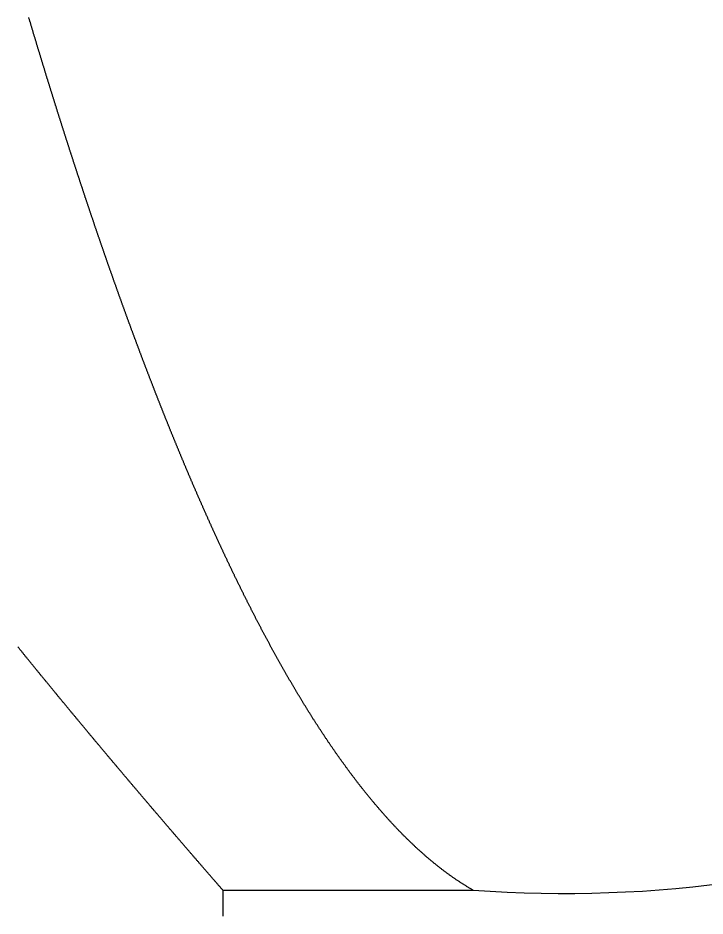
# Model space of a CAD drawing. Extents: x -12 to 116, y -14 to 98.
# Drawn here: x 54.35 to 58.66, y 32.38 to 38.03 of the extents above; entities that cross this region are included whole.
import ezdxf

# ---------------------------------------------------------------- set-up
doc = ezdxf.new("R2010")
doc.units = 0
doc.layers.get('0').update_dxf_attribs({"linetype": 'CONTINUOUS'})

msp = doc.modelspace()

# ---------------------------------------------------------------- linework, layer by layer
at = {"color": 7, "linetype": 'CONTINUOUS'}
for q in [(57.2049, 32.5465), (55.6333, 32.3839)]:
    msp.add_line((55.6333, 32.5465), q, dxfattribs=at)
at = {"color": 7}
for points in [[(57.2049, 32.5465, 0), (57.2012, 32.5487, 0), (57.1975, 32.5508, 0), (57.1938, 32.5529, 0), (57.1901, 32.5551, 0), (57.1864, 32.5573, 0), (57.1827, 32.5594, 0), (57.179, 32.5616, 0), (57.1754, 32.5638, 0), (57.1717, 32.566, 0), (57.168, 32.5682, 0), (57.1644, 32.5705, 0), (57.1607, 32.5727, 0), (57.1571, 32.5749, 0), (57.1535, 32.5772, 0), (57.1498, 32.5795, 0), (57.1462, 32.5817, 0), (57.1426, 32.584, 0), (57.139, 32.5863, 0), (57.1354, 32.5886, 0), (57.1318, 32.5909, 0), (57.1282, 32.5932, 0), (57.1246, 32.5956, 0), (57.121, 32.5979, 0), (57.1174, 32.6002, 0), (57.1139, 32.6026, 0), (57.1103, 32.605, 0), (57.1067, 32.6073, 0), (57.1032, 32.6097, 0), (57.0996, 32.6121, 0), (57.0961, 32.6145, 0), (57.0926, 32.6169, 0), (57.089, 32.6193, 0), (57.0855, 32.6218, 0), (57.082, 32.6242, 0), (57.0785, 32.6266, 0), (57.075, 32.6291, 0), (57.0715, 32.6315, 0), (57.068, 32.634, 0), (57.0645, 32.6365, 0), (57.061, 32.639, 0), (57.0575, 32.6414, 0), (57.054, 32.6439, 0), (57.0506, 32.6464, 0), (57.0471, 32.649, 0), (57.0437, 32.6515, 0), (57.0402, 32.654, 0), (57.0368, 32.6566, 0), (57.0333, 32.6591, 0), (57.0299, 32.6616, 0), (57.0265, 32.6642, 0), (57.023, 32.6668, 0), (57.0196, 32.6694, 0), (57.0162, 32.6719, 0), (57.0128, 32.6745, 0), (57.0094, 32.6771, 0), (57.006, 32.6797, 0), (57.0026, 32.6823, 0), (56.9993, 32.685, 0), (56.9959, 32.6876, 0), (56.9925, 32.6902, 0), (56.9891, 32.6929, 0), (56.9858, 32.6955, 0), (56.9824, 32.6982, 0), (56.9791, 32.7008, 0), (56.9757, 32.7035, 0), (56.9724, 32.7062, 0), (56.9691, 32.7088, 0), (56.9657, 32.7115, 0), (56.9624, 32.7142, 0), (56.9591, 32.7169, 0), (56.9558, 32.7196, 0), (56.9525, 32.7223, 0), (56.9492, 32.7251, 0), (56.9459, 32.7278, 0), (56.9426, 32.7305, 0), (56.9393, 32.7333, 0), (56.936, 32.736, 0), (56.9328, 32.7388, 0), (56.9295, 32.7415, 0), (56.9262, 32.7443, 0), (56.923, 32.7471, 0), (56.9197, 32.7498, 0), (56.9165, 32.7526, 0), (56.9132, 32.7554, 0), (56.91, 32.7582, 0), (56.9067, 32.761, 0), (56.9035, 32.7638, 0), (56.9003, 32.7666, 0), (56.8971, 32.7695, 0), (56.8939, 32.7723, 0), (56.8907, 32.7751, 0), (56.8875, 32.7779, 0), (56.8843, 32.7808, 0), (56.8811, 32.7836, 0), (56.8779, 32.7865, 0), (56.8747, 32.7894, 0), (56.8715, 32.7922, 0), (56.8684, 32.7951, 0), (56.8652, 32.798, 0), (56.862, 32.8008, 0), (56.8589, 32.8037, 0), (56.8557, 32.8066, 0), (56.8526, 32.8095, 0), (56.8494, 32.8124, 0), (56.8463, 32.8153, 0), (56.8432, 32.8182, 0), (56.84, 32.8212, 0), (56.8369, 32.8241, 0), (56.8338, 32.827, 0), (56.8307, 32.83, 0), (56.8276, 32.8329, 0), (56.8245, 32.8358, 0), (56.8214, 32.8388, 0), (56.8183, 32.8417, 0), (56.8152, 32.8447, 0), (56.8121, 32.8477, 0), (56.809, 32.8506, 0), (56.806, 32.8536, 0), (56.8029, 32.8566, 0), (56.7998, 32.8596, 0), (56.7968, 32.8626, 0), (56.7937, 32.8656, 0), (56.7907, 32.8686, 0), (56.7876, 32.8716, 0), (56.7846, 32.8746, 0), (56.7815, 32.8776, 0), (56.7785, 32.8806, 0), (56.7755, 32.8836, 0), (56.7725, 32.8866, 0), (56.7694, 32.8897, 0), (56.7664, 32.8927, 0), (56.7634, 32.8958, 0), (56.7604, 32.8988, 0), (56.7574, 32.9018, 0), (56.7544, 32.9049, 0), (56.7514, 32.908, 0), (56.7484, 32.911, 0), (56.7455, 32.9141, 0), (56.7425, 32.9172, 0), (56.7395, 32.9202, 0), (56.7365, 32.9233, 0), (56.7336, 32.9264, 0), (56.7306, 32.9295, 0), (56.7277, 32.9326, 0), (56.7247, 32.9357, 0), (56.7218, 32.9388, 0), (56.7188, 32.9419, 0), (56.7159, 32.945, 0), (56.7129, 32.9481, 0), (56.71, 32.9512, 0), (56.7071, 32.9543, 0), (56.7042, 32.9575, 0), (56.7012, 32.9606, 0), (56.6983, 32.9637, 0), (56.6954, 32.9669, 0), (56.6925, 32.97, 0), (56.6896, 32.9731, 0), (56.6867, 32.9763, 0), (56.6838, 32.9794, 0), (56.6809, 32.9826, 0), (56.6781, 32.9858, 0), (56.6752, 32.9889, 0), (56.6723, 32.9921, 0), (56.6694, 32.9953, 0), (56.6666, 32.9984, 0), (56.6637, 33.0016, 0), (56.6608, 33.0048, 0), (56.658, 33.008, 0), (56.6551, 33.0112, 0), (56.6523, 33.0144, 0), (56.6495, 33.0176, 0), (56.6466, 33.0208, 0), (56.6438, 33.024, 0), (56.6409, 33.0272, 0), (56.6381, 33.0304, 0), (56.6353, 33.0336, 0), (56.6325, 33.0368, 0), (56.6297, 33.04, 0), (56.6269, 33.0433, 0), (56.624, 33.0465, 0), (56.6212, 33.0497, 0), (56.6184, 33.0529, 0), (56.6156, 33.0562, 0), (56.6129, 33.0594, 0), (56.6101, 33.0627, 0), (56.6073, 33.0659, 0), (56.6045, 33.0692, 0), (56.6017, 33.0724, 0), (56.599, 33.0757, 0), (56.5962, 33.0789, 0), (56.5934, 33.0822, 0), (56.5907, 33.0855, 0), (56.5879, 33.0887, 0), (56.5851, 33.092, 0), (56.5824, 33.0953, 0), (56.5797, 33.0986, 0), (56.5769, 33.1019, 0), (56.5742, 33.1051, 0), (56.5714, 33.1084, 0), (56.5687, 33.1117, 0), (56.566, 33.115, 0), (56.5632, 33.1183, 0), (56.5605, 33.1216, 0), (56.5578, 33.1249, 0), (56.5551, 33.1282, 0), (56.5524, 33.1315, 0), (56.5497, 33.1348, 0), (56.547, 33.1382, 0), (56.5443, 33.1415, 0), (56.5416, 33.1448, 0), (56.5389, 33.1481, 0), (56.5362, 33.1515, 0), (56.5335, 33.1548, 0), (56.5308, 33.1581, 0), (56.5282, 33.1614, 0), (56.5255, 33.1648, 0), (56.5228, 33.1681, 0), (56.5201, 33.1715, 0), (56.5175, 33.1748, 0), (56.5148, 33.1782, 0), (56.5122, 33.1815, 0), (56.5095, 33.1849, 0), (56.5069, 33.1882, 0), (56.5042, 33.1916, 0), (56.5016, 33.195, 0), (56.4989, 33.1983, 0), (56.4963, 33.2017, 0), (56.4937, 33.2051, 0), (56.491, 33.2084, 0), (56.4884, 33.2118, 0), (56.4858, 33.2152, 0), (56.4832, 33.2186, 0), (56.4805, 33.222, 0), (56.4779, 33.2253, 0), (56.4753, 33.2287, 0), (56.4727, 33.2321, 0), (56.4701, 33.2355, 0), (56.4675, 33.2389, 0), (56.4649, 33.2423, 0), (56.4623, 33.2457, 0), (56.4597, 33.2491, 0), (56.4571, 33.2525, 0), (56.4546, 33.2559, 0), (56.452, 33.2593, 0), (56.4494, 33.2628, 0), (56.4468, 33.2662, 0), (56.4443, 33.2696, 0), (56.4417, 33.273, 0), (56.4391, 33.2764, 0), (56.4366, 33.2799, 0), (56.434, 33.2833, 0), (56.4315, 33.2867, 0), (56.4289, 33.2902, 0), (56.4264, 33.2936, 0), (56.4238, 33.297, 0), (56.4213, 33.3005, 0), (56.4187, 33.3039, 0), (56.4162, 33.3074, 0), (56.4137, 33.3108, 0), (56.4111, 33.3142, 0), (56.4086, 33.3177, 0), (56.4061, 33.3212, 0), (56.4035, 33.3246, 0), (56.401, 33.3281, 0), (56.3985, 33.3315, 0), (56.396, 33.335, 0), (56.3935, 33.3385, 0), (56.391, 33.3419, 0), (56.3885, 33.3454, 0), (56.386, 33.3489, 0), (56.3835, 33.3523, 0), (56.381, 33.3558, 0), (56.3785, 33.3593, 0), (56.376, 33.3628, 0), (56.3735, 33.3662, 0), (56.371, 33.3697, 0), (56.3686, 33.3732, 0), (56.3661, 33.3767, 0), (56.3636, 33.3802, 0), (56.3611, 33.3837, 0), (56.3587, 33.3872, 0), (56.3562, 33.3907, 0), (56.3537, 33.3942, 0), (56.3513, 33.3977, 0), (56.3488, 33.4012, 0), (56.3464, 33.4047, 0), (56.3439, 33.4082, 0), (56.3415, 33.4117, 0), (56.339, 33.4152, 0), (56.3366, 33.4187, 0), (56.3341, 33.4222, 0), (56.3317, 33.4257, 0), (56.3293, 33.4292, 0), (56.3268, 33.4328, 0), (56.3244, 33.4363, 0), (56.322, 33.4398, 0), (56.3196, 33.4433, 0), (56.3171, 33.4469, 0), (56.3147, 33.4504, 0), (56.3123, 33.4539, 0), (56.3099, 33.4575, 0), (56.3075, 33.461, 0), (56.3051, 33.4645, 0), (56.3027, 33.4681, 0), (56.3003, 33.4716, 0), (56.2979, 33.4751, 0), (56.2955, 33.4787, 0), (56.2931, 33.4822, 0), (56.2907, 33.4858, 0), (56.2883, 33.4893, 0), (56.2859, 33.4929, 0), (56.2835, 33.4964, 0), (56.2812, 33.5, 0), (56.2788, 33.5035, 0), (56.2764, 33.5071, 0), (56.274, 33.5107, 0), (56.2717, 33.5142, 0), (56.2693, 33.5178, 0), (56.2669, 33.5213, 0), (56.2646, 33.5249, 0), (56.2622, 33.5285, 0), (56.2598, 33.532, 0), (56.2575, 33.5356, 0), (56.2551, 33.5392, 0), (56.2528, 33.5428, 0), (56.2504, 33.5463, 0), (56.2481, 33.5499, 0), (56.2458, 33.5535, 0), (56.2434, 33.5571, 0), (56.2411, 33.5607, 0), (56.2387, 33.5642, 0), (56.2364, 33.5678, 0), (56.2341, 33.5714, 0), (56.2318, 33.575, 0), (56.2294, 33.5786, 0), (56.2271, 33.5822, 0), (56.2248, 33.5858, 0), (56.2225, 33.5894, 0), (56.2202, 33.593, 0), (56.2178, 33.5966, 0), (56.2155, 33.6002, 0), (56.2132, 33.6038, 0), (56.2109, 33.6074, 0), (56.2086, 33.611, 0), (56.2063, 33.6146, 0), (56.204, 33.6182, 0), (56.2017, 33.6218, 0), (56.1994, 33.6254, 0), (56.1971, 33.629, 0), (56.1949, 33.6326, 0), (56.1926, 33.6363, 0), (56.1903, 33.6399, 0), (56.188, 33.6435, 0), (56.1857, 33.6471, 0), (56.1834, 33.6507, 0), (56.1812, 33.6544, 0), (56.1789, 33.658, 0), (56.1766, 33.6616, 0), (56.1744, 33.6652, 0), (56.1721, 33.6689, 0), (56.1698, 33.6725, 0), (56.1676, 33.6761, 0), (56.1653, 33.6798, 0), (56.1631, 33.6834, 0), (56.1608, 33.687, 0), (56.1586, 33.6907, 0), (56.1563, 33.6943, 0), (56.1541, 33.6979, 0), (56.1518, 33.7016, 0), (56.1496, 33.7052, 0), (56.1473, 33.7089, 0), (56.1451, 33.7125, 0), (56.1429, 33.7162, 0), (56.1406, 33.7198, 0), (56.1384, 33.7235, 0), (56.1362, 33.7271, 0), (56.1339, 33.7308, 0), (56.1317, 33.7344, 0), (56.1295, 33.7381, 0), (56.1273, 33.7417, 0), (56.1251, 33.7454, 0), (56.1228, 33.749, 0), (56.1206, 33.7527, 0), (56.1184, 33.7564, 0), (56.1162, 33.76, 0), (56.114, 33.7637, 0), (56.1118, 33.7674, 0), (56.1096, 33.771, 0), (56.1074, 33.7747, 0), (56.1052, 33.7784, 0), (56.103, 33.782, 0), (56.1008, 33.7857, 0), (56.0986, 33.7894, 0), (56.0964, 33.793, 0), (56.0942, 33.7967, 0), (56.092, 33.8004, 0), (56.0899, 33.8041, 0), (56.0877, 33.8078, 0), (56.0855, 33.8114, 0), (56.0833, 33.8151, 0), (56.0811, 33.8188, 0), (56.079, 33.8225, 0), (56.0768, 33.8262, 0), (56.0746, 33.8299, 0), (56.0725, 33.8335, 0), (56.0703, 33.8372, 0), (56.0681, 33.8409, 0), (56.066, 33.8446, 0), (56.0638, 33.8483, 0), (56.0617, 33.852, 0), (56.0595, 33.8557, 0), (56.0574, 33.8594, 0), (56.0552, 33.8631, 0), (56.0531, 33.8668, 0), (56.0509, 33.8705, 0), (56.0488, 33.8742, 0), (56.0466, 33.8779, 0), (56.0445, 33.8816, 0), (56.0423, 33.8853, 0), (56.0402, 33.889, 0), (56.0381, 33.8927, 0), (56.0359, 33.8964, 0), (56.0338, 33.9001, 0), (56.0317, 33.9038, 0), (56.0295, 33.9075, 0), (56.0274, 33.9113, 0), (56.0253, 33.915, 0), (56.0232, 33.9187, 0), (56.0211, 33.9224, 0), (56.0189, 33.9261, 0), (56.0168, 33.9298, 0), (56.0147, 33.9336, 0), (56.0126, 33.9373, 0), (56.0105, 33.941, 0), (56.0084, 33.9447, 0), (56.0063, 33.9484, 0), (56.0042, 33.9522, 0), (56.0021, 33.9559, 0), (56, 33.9596, 0), (55.9979, 33.9633, 0), (55.9958, 33.9671, 0), (55.9937, 33.9708, 0), (55.9916, 33.9745, 0), (55.9895, 33.9783, 0), (55.9874, 33.982, 0), (55.9853, 33.9857, 0), (55.9832, 33.9895, 0), (55.9811, 33.9932, 0), (55.9791, 33.9969, 0), (55.977, 34.0007, 0), (55.9749, 34.0044, 0), (55.9728, 34.0082, 0), (55.9708, 34.0119, 0), (55.9687, 34.0156, 0), (55.9666, 34.0194, 0), (55.9645, 34.0231, 0), (55.9625, 34.0269, 0), (55.9604, 34.0306, 0), (55.9583, 34.0344, 0), (55.9563, 34.0381, 0), (55.9542, 34.0419, 0), (55.9522, 34.0456, 0), (55.9501, 34.0494, 0), (55.9481, 34.0531, 0), (55.946, 34.0569, 0), (55.944, 34.0606, 0), (55.9419, 34.0644, 0), (55.9399, 34.0681, 0), (55.9378, 34.0719, 0), (55.9358, 34.0756, 0), (55.9337, 34.0794, 0), (55.9317, 34.0832, 0), (55.9296, 34.0869, 0), (55.9276, 34.0907, 0), (55.9256, 34.0944, 0), (55.9235, 34.0982, 0), (55.9215, 34.102, 0), (55.9195, 34.1057, 0), (55.9174, 34.1095, 0), (55.9154, 34.1133, 0), (55.9134, 34.117, 0), (55.9114, 34.1208, 0), (55.9094, 34.1246, 0), (55.9073, 34.1283, 0), (55.9053, 34.1321, 0), (55.9033, 34.1359, 0), (55.9013, 34.1397, 0), (55.8993, 34.1434, 0), (55.8973, 34.1472, 0), (55.8953, 34.151, 0), (55.8932, 34.1548, 0), (55.8912, 34.1585, 0), (55.8892, 34.1623, 0), (55.8872, 34.1661, 0), (55.8852, 34.1699, 0), (55.8832, 34.1737, 0), (55.8812, 34.1774, 0), (55.8792, 34.1812, 0), (55.8772, 34.185, 0), (55.8752, 34.1888, 0), (55.8733, 34.1926, 0), (55.8713, 34.1964, 0), (55.8693, 34.2002, 0), (55.8673, 34.2039, 0), (55.8653, 34.2077, 0), (55.8633, 34.2115, 0), (55.8613, 34.2153, 0), (55.8594, 34.2191, 0), (55.8574, 34.2229, 0), (55.8554, 34.2267, 0), (55.8534, 34.2305, 0), (55.8515, 34.2343, 0), (55.8495, 34.2381, 0), (55.8475, 34.2419, 0), (55.8455, 34.2457, 0), (55.8436, 34.2495, 0), (55.8416, 34.2533, 0), (55.8396, 34.2571, 0), (55.8377, 34.2609, 0), (55.8357, 34.2647, 0), (55.8338, 34.2685, 0), (55.8318, 34.2723, 0), (55.8298, 34.2761, 0), (55.8279, 34.2799, 0), (55.8259, 34.2837, 0), (55.824, 34.2875, 0), (55.822, 34.2913, 0), (55.8201, 34.2951, 0), (55.8181, 34.2989, 0), (55.8162, 34.3027, 0), (55.8143, 34.3065, 0), (55.8123, 34.3103, 0), (55.8104, 34.3142, 0), (55.8084, 34.318, 0), (55.8065, 34.3218, 0), (55.8046, 34.3256, 0), (55.8026, 34.3294, 0), (55.8007, 34.3332, 0), (55.7988, 34.337, 0), (55.7968, 34.3409, 0), (55.7949, 34.3447, 0), (55.793, 34.3485, 0), (55.791, 34.3523, 0), (55.7891, 34.3561, 0), (55.7872, 34.36, 0), (55.7853, 34.3638, 0), (55.7834, 34.3676, 0), (55.7814, 34.3714, 0), (55.7795, 34.3752, 0), (55.7776, 34.3791, 0), (55.7757, 34.3829, 0), (55.7738, 34.3867, 0), (55.7719, 34.3906, 0), (55.77, 34.3944, 0), (55.768, 34.3982, 0), (55.7661, 34.402, 0), (55.7642, 34.4059, 0), (55.7623, 34.4097, 0), (55.7604, 34.4135, 0), (55.7585, 34.4174, 0), (55.7566, 34.4212, 0), (55.7547, 34.425, 0), (55.7528, 34.4289, 0), (55.7509, 34.4327, 0), (55.749, 34.4365, 0), (55.7472, 34.4404, 0), (55.7453, 34.4442, 0), (55.7434, 34.448, 0), (55.7415, 34.4519, 0), (55.7396, 34.4557, 0), (55.7377, 34.4596, 0), (55.7358, 34.4634, 0), (55.7339, 34.4672, 0), (55.7321, 34.4711, 0), (55.7302, 34.4749, 0), (55.7283, 34.4788, 0), (55.7264, 34.4826, 0), (55.7246, 34.4865, 0), (55.7227, 34.4903, 0), (55.7208, 34.4941, 0), (55.7189, 34.498, 0), (55.7171, 34.5018, 0), (55.7152, 34.5057, 0), (55.7133, 34.5095, 0), (55.7115, 34.5134, 0), (55.7096, 34.5172, 0), (55.7077, 34.5211, 0), (55.7059, 34.5249, 0), (55.704, 34.5288, 0), (55.7022, 34.5326, 0), (55.7003, 34.5365, 0), (55.6984, 34.5403, 0), (55.6966, 34.5442, 0), (55.6947, 34.5481, 0), (55.6929, 34.5519, 0), (55.691, 34.5558, 0), (55.6892, 34.5596, 0), (55.6873, 34.5635, 0), (55.6855, 34.5673, 0), (55.6836, 34.5712, 0), (55.6818, 34.5751, 0), (55.68, 34.5789, 0), (55.6781, 34.5828, 0), (55.6763, 34.5866, 0), (55.6744, 34.5905, 0), (55.6726, 34.5944, 0), (55.6708, 34.5982, 0), (55.6689, 34.6021, 0), (55.6671, 34.6059, 0), (55.6653, 34.6098, 0), (55.6634, 34.6137, 0), (55.6616, 34.6175, 0), (55.6598, 34.6214, 0), (55.6579, 34.6253, 0), (55.6561, 34.6291, 0), (55.6543, 34.633, 0), (55.6525, 34.6369, 0), (55.6506, 34.6408, 0), (55.6488, 34.6446, 0), (55.647, 34.6485, 0), (55.6452, 34.6524, 0), (55.6434, 34.6562, 0), (55.6415, 34.6601, 0), (55.6397, 34.664, 0), (55.6379, 34.6679, 0), (55.6361, 34.6717, 0), (55.6343, 34.6756, 0), (55.6325, 34.6795, 0), (55.6307, 34.6834, 0), (55.6289, 34.6872, 0), (55.6271, 34.6911, 0), (55.6253, 34.695, 0), (55.6235, 34.6989, 0), (55.6217, 34.7028, 0), (55.6199, 34.7066, 0), (55.6181, 34.7105, 0), (55.6163, 34.7144, 0), (55.6145, 34.7183, 0), (55.6127, 34.7222, 0), (55.6109, 34.726, 0), (55.6091, 34.7299, 0), (55.6073, 34.7338, 0), (55.6055, 34.7377, 0), (55.6037, 34.7416, 0), (55.6019, 34.7455, 0), (55.6001, 34.7494, 0), (55.5983, 34.7532, 0), (55.5966, 34.7571, 0), (55.5948, 34.761, 0), (55.593, 34.7649, 0), (55.5912, 34.7688, 0), (55.5894, 34.7727, 0), (55.5876, 34.7766, 0), (55.5859, 34.7805, 0), (55.5841, 34.7844, 0), (55.5823, 34.7882, 0), (55.5805, 34.7921, 0), (55.5788, 34.796, 0), (55.577, 34.7999, 0), (55.5752, 34.8038, 0), (55.5735, 34.8077, 0), (55.5717, 34.8116, 0), (55.5699, 34.8155, 0), (55.5682, 34.8194, 0), (55.5664, 34.8233, 0), (55.5646, 34.8272, 0), (55.5629, 34.8311, 0), (55.5611, 34.835, 0), (55.5593, 34.8389, 0), (55.5576, 34.8428, 0), (55.5558, 34.8467, 0), (55.5541, 34.8506, 0), (55.5523, 34.8545, 0), (55.5506, 34.8584, 0), (55.5488, 34.8623, 0), (55.5471, 34.8662, 0), (55.5453, 34.8701, 0), (55.5436, 34.874, 0), (55.5418, 34.8779, 0), (55.5401, 34.8818, 0), (55.5383, 34.8857, 0), (55.5366, 34.8896, 0), (55.5348, 34.8935, 0), (55.5331, 34.8974, 0), (55.5313, 34.9013, 0), (55.5296, 34.9052, 0), (55.5279, 34.9091, 0), (55.5261, 34.9131, 0), (55.5244, 34.917, 0), (55.5226, 34.9209, 0), (55.5209, 34.9248, 0), (55.5192, 34.9287, 0), (55.5174, 34.9326, 0), (55.5157, 34.9365, 0), (55.514, 34.9404, 0), (55.5123, 34.9443, 0), (55.5105, 34.9482, 0), (55.5088, 34.9522, 0), (55.5071, 34.9561, 0), (55.5053, 34.96, 0), (55.5036, 34.9639, 0), (55.5019, 34.9678, 0), (55.5002, 34.9717, 0), (55.4985, 34.9756, 0), (55.4967, 34.9796, 0), (55.495, 34.9835, 0), (55.4933, 34.9874, 0), (55.4916, 34.9913, 0), (55.4899, 34.9952, 0), (55.4882, 34.9992, 0), (55.4864, 35.0031, 0), (55.4847, 35.007, 0), (55.483, 35.0109, 0), (55.4813, 35.0148, 0), (55.4796, 35.0188, 0), (55.4779, 35.0227, 0), (55.4762, 35.0266, 0), (55.4745, 35.0305, 0), (55.4728, 35.0344, 0), (55.4711, 35.0384, 0), (55.4694, 35.0423, 0), (55.4677, 35.0462, 0), (55.466, 35.0501, 0), (55.4643, 35.0541, 0), (55.4626, 35.058, 0), (55.4609, 35.0619, 0), (55.4592, 35.0658, 0), (55.4575, 35.0698, 0), (55.4558, 35.0737, 0), (55.4541, 35.0776, 0), (55.4524, 35.0816, 0), (55.4507, 35.0855, 0), (55.449, 35.0894, 0), (55.4473, 35.0933, 0), (55.4456, 35.0973, 0), (55.444, 35.1012, 0), (55.4423, 35.1051, 0), (55.4406, 35.1091, 0), (55.4389, 35.113, 0), (55.4372, 35.1169, 0), (55.4355, 35.1209, 0), (55.4339, 35.1248, 0), (55.4322, 35.1287, 0), (55.4305, 35.1327, 0), (55.4288, 35.1366, 0), (55.4271, 35.1405, 0), (55.4255, 35.1445, 0), (55.4238, 35.1484, 0), (55.4221, 35.1523, 0), (55.4205, 35.1563, 0), (55.4188, 35.1602, 0), (55.4171, 35.1642, 0), (55.4154, 35.1681, 0), (55.4138, 35.172, 0), (55.4121, 35.176, 0), (55.4104, 35.1799, 0), (55.4088, 35.1839, 0), (55.4071, 35.1878, 0), (55.4054, 35.1917, 0), (55.4038, 35.1957, 0), (55.4021, 35.1996, 0), (55.4005, 35.2036, 0), (55.3988, 35.2075, 0), (55.3971, 35.2114, 0), (55.3955, 35.2154, 0), (55.3938, 35.2193, 0), (55.3922, 35.2233, 0), (55.3905, 35.2272, 0), (55.3889, 35.2312, 0), (55.3872, 35.2351, 0), (55.3856, 35.2391, 0), (55.3839, 35.243, 0), (55.3823, 35.247, 0), (55.3806, 35.2509, 0), (55.379, 35.2548, 0), (55.3773, 35.2588, 0), (55.3757, 35.2627, 0), (55.374, 35.2667, 0), (55.3724, 35.2706, 0), (55.3707, 35.2746, 0), (55.3691, 35.2785, 0), (55.3675, 35.2825, 0), (55.3658, 35.2864, 0), (55.3642, 35.2904, 0), (55.3625, 35.2943, 0), (55.3609, 35.2983, 0), (55.3593, 35.3022, 0), (55.3576, 35.3062, 0), (55.356, 35.3101, 0), (55.3544, 35.3141, 0), (55.3527, 35.3181, 0), (55.3511, 35.322, 0), (55.3495, 35.326, 0), (55.3478, 35.3299, 0), (55.3462, 35.3339, 0), (55.3446, 35.3378, 0), (55.343, 35.3418, 0), (55.3413, 35.3457, 0), (55.3397, 35.3497, 0), (55.3381, 35.3537, 0), (55.3365, 35.3576, 0), (55.3348, 35.3616, 0), (55.3332, 35.3655, 0), (55.3316, 35.3695, 0), (55.33, 35.3734, 0), (55.3284, 35.3774, 0), (55.3267, 35.3814, 0), (55.3251, 35.3853, 0), (55.3235, 35.3893, 0), (55.3219, 35.3932, 0), (55.3203, 35.3972, 0), (55.3187, 35.4012, 0), (55.317, 35.4051, 0), (55.3154, 35.4091, 0), (55.3138, 35.4131, 0), (55.3122, 35.417, 0), (55.3106, 35.421, 0), (55.309, 35.4249, 0), (55.3074, 35.4289, 0), (55.3058, 35.4329, 0), (55.3042, 35.4368, 0), (55.3026, 35.4408, 0), (55.301, 35.4448, 0), (55.2994, 35.4487, 0), (55.2978, 35.4527, 0), (55.2962, 35.4567, 0), (55.2946, 35.4606, 0), (55.293, 35.4646, 0), (55.2914, 35.4686, 0), (55.2898, 35.4725, 0), (55.2882, 35.4765, 0), (55.2866, 35.4805, 0), (55.285, 35.4844, 0), (55.2834, 35.4884, 0), (55.2818, 35.4924, 0), (55.2802, 35.4964, 0), (55.2786, 35.5003, 0), (55.277, 35.5043, 0), (55.2754, 35.5083, 0), (55.2739, 35.5122, 0), (55.2723, 35.5162, 0), (55.2707, 35.5202, 0), (55.2691, 35.5242, 0), (55.2675, 35.5281, 0), (55.2659, 35.5321, 0), (55.2643, 35.5361, 0), (55.2628, 35.54, 0), (55.2612, 35.544, 0), (55.2596, 35.548, 0), (55.258, 35.552, 0), (55.2564, 35.5559, 0), (55.2549, 35.5599, 0), (55.2533, 35.5639, 0), (55.2517, 35.5679, 0), (55.2501, 35.5719, 0), (55.2486, 35.5758, 0), (55.247, 35.5798, 0), (55.2454, 35.5838, 0), (55.2438, 35.5878, 0), (55.2423, 35.5917, 0), (55.2407, 35.5957, 0), (55.2391, 35.5997, 0), (55.2376, 35.6037, 0), (55.236, 35.6077, 0), (55.2344, 35.6116, 0), (55.2329, 35.6156, 0), (55.2313, 35.6196, 0), (55.2297, 35.6236, 0), (55.2282, 35.6276, 0), (55.2266, 35.6315, 0), (55.225, 35.6355, 0), (55.2235, 35.6395, 0), (55.2219, 35.6435, 0), (55.2204, 35.6475, 0), (55.2188, 35.6515, 0), (55.2172, 35.6554, 0), (55.2157, 35.6594, 0), (55.2141, 35.6634, 0), (55.2126, 35.6674, 0), (55.211, 35.6714, 0), (55.2095, 35.6754, 0), (55.2079, 35.6794, 0), (55.2064, 35.6833, 0), (55.2048, 35.6873, 0), (55.2033, 35.6913, 0), (55.2017, 35.6953, 0), (55.2002, 35.6993, 0), (55.1986, 35.7033, 0), (55.1971, 35.7073, 0), (55.1955, 35.7112, 0), (55.194, 35.7152, 0), (55.1924, 35.7192, 0), (55.1909, 35.7232, 0), (55.1893, 35.7272, 0), (55.1878, 35.7312, 0), (55.1863, 35.7352, 0), (55.1847, 35.7392, 0), (55.1832, 35.7432, 0), (55.1816, 35.7472, 0), (55.1801, 35.7511, 0), (55.1786, 35.7551, 0), (55.177, 35.7591, 0), (55.1755, 35.7631, 0), (55.174, 35.7671, 0), (55.1724, 35.7711, 0), (55.1709, 35.7751, 0), (55.1694, 35.7791, 0), (55.1678, 35.7831, 0), (55.1663, 35.7871, 0), (55.1648, 35.7911, 0), (55.1632, 35.7951, 0), (55.1617, 35.7991, 0), (55.1602, 35.8031, 0), (55.1586, 35.8071, 0), (55.1571, 35.811, 0), (55.1556, 35.815, 0), (55.1541, 35.819, 0), (55.1525, 35.823, 0), (55.151, 35.827, 0), (55.1495, 35.831, 0), (55.148, 35.835, 0), (55.1465, 35.839, 0), (55.1449, 35.843, 0), (55.1434, 35.847, 0), (55.1419, 35.851, 0), (55.1404, 35.855, 0), (55.1389, 35.859, 0), (55.1373, 35.863, 0), (55.1358, 35.867, 0), (55.1343, 35.871, 0), (55.1328, 35.875, 0), (55.1313, 35.879, 0), (55.1298, 35.883, 0), (55.1283, 35.887, 0), (55.1267, 35.891, 0), (55.1252, 35.895, 0), (55.1237, 35.899, 0), (55.1222, 35.903, 0), (55.1207, 35.907, 0), (55.1192, 35.911, 0), (55.1177, 35.915, 0), (55.1162, 35.919, 0), (55.1147, 35.923, 0), (55.1132, 35.9271, 0), (55.1117, 35.9311, 0), (55.1102, 35.9351, 0), (55.1087, 35.9391, 0), (55.1072, 35.9431, 0), (55.1057, 35.9471, 0), (55.1042, 35.9511, 0), (55.1027, 35.9551, 0), (55.1012, 35.9591, 0), (55.0997, 35.9631, 0), (55.0982, 35.9671, 0), (55.0967, 35.9711, 0), (55.0952, 35.9751, 0), (55.0937, 35.9791, 0), (55.0922, 35.9831, 0), (55.0907, 35.9871, 0), (55.0892, 35.9912, 0), (55.0877, 35.9952, 0), (55.0862, 35.9992, 0), (55.0847, 36.0032, 0), (55.0832, 36.0072, 0), (55.0817, 36.0112, 0), (55.0803, 36.0152, 0), (55.0788, 36.0192, 0), (55.0773, 36.0232, 0), (55.0758, 36.0272, 0), (55.0743, 36.0313, 0), (55.0728, 36.0353, 0), (55.0713, 36.0393, 0), (55.0699, 36.0433, 0), (55.0684, 36.0473, 0), (55.0669, 36.0513, 0), (55.0654, 36.0553, 0), (55.0639, 36.0593, 0), (55.0625, 36.0634, 0), (55.061, 36.0674, 0), (55.0595, 36.0714, 0), (55.058, 36.0754, 0), (55.0565, 36.0794, 0), (55.0551, 36.0834, 0), (55.0536, 36.0874, 0), (55.0521, 36.0915, 0), (55.0506, 36.0955, 0), (55.0492, 36.0995, 0), (55.0477, 36.1035, 0), (55.0462, 36.1075, 0), (55.0448, 36.1115, 0), (55.0433, 36.1155, 0), (55.0418, 36.1196, 0), (55.0403, 36.1236, 0), (55.0389, 36.1276, 0), (55.0374, 36.1316, 0), (55.0359, 36.1356, 0), (55.0345, 36.1397, 0), (55.033, 36.1437, 0), (55.0315, 36.1477, 0), (55.0301, 36.1517, 0), (55.0286, 36.1557, 0), (55.0272, 36.1597, 0), (55.0257, 36.1638, 0), (55.0242, 36.1678, 0), (55.0228, 36.1718, 0), (55.0213, 36.1758, 0), (55.0198, 36.1798, 0), (55.0184, 36.1839, 0), (55.0169, 36.1879, 0), (55.0155, 36.1919, 0), (55.014, 36.1959, 0), (55.0126, 36.2, 0), (55.0111, 36.204, 0), (55.0096, 36.208, 0), (55.0082, 36.212, 0), (55.0067, 36.216, 0), (55.0053, 36.2201, 0), (55.0038, 36.2241, 0), (55.0024, 36.2281, 0), (55.0009, 36.2321, 0), (54.9995, 36.2362, 0), (54.998, 36.2402, 0), (54.9966, 36.2442, 0), (54.9951, 36.2482, 0), (54.9937, 36.2523, 0), (54.9922, 36.2563, 0), (54.9908, 36.2603, 0), (54.9894, 36.2643, 0), (54.9879, 36.2684, 0), (54.9865, 36.2724, 0), (54.985, 36.2764, 0), (54.9836, 36.2804, 0), (54.9821, 36.2845, 0), (54.9807, 36.2885, 0), (54.9793, 36.2925, 0), (54.9778, 36.2966, 0), (54.9764, 36.3006, 0), (54.9749, 36.3046, 0), (54.9735, 36.3086, 0), (54.9721, 36.3127, 0), (54.9706, 36.3167, 0), (54.9692, 36.3207, 0), (54.9677, 36.3248, 0), (54.9663, 36.3288, 0), (54.9649, 36.3328, 0), (54.9634, 36.3368, 0), (54.962, 36.3409, 0), (54.9606, 36.3449, 0), (54.9591, 36.3489, 0), (54.9577, 36.353, 0), (54.9563, 36.357, 0), (54.9549, 36.361, 0), (54.9534, 36.3651, 0), (54.952, 36.3691, 0), (54.9506, 36.3731, 0), (54.9491, 36.3772, 0), (54.9477, 36.3812, 0), (54.9463, 36.3852, 0), (54.9449, 36.3893, 0), (54.9434, 36.3933, 0), (54.942, 36.3973, 0), (54.9406, 36.4014, 0), (54.9392, 36.4054, 0), (54.9377, 36.4094, 0), (54.9363, 36.4135, 0), (54.9349, 36.4175, 0), (54.9335, 36.4215, 0), (54.9321, 36.4256, 0), (54.9306, 36.4296, 0), (54.9292, 36.4336, 0), (54.9278, 36.4377, 0), (54.9264, 36.4417, 0), (54.925, 36.4457, 0), (54.9236, 36.4498, 0), (54.9221, 36.4538, 0), (54.9207, 36.4578, 0), (54.9193, 36.4619, 0), (54.9179, 36.4659, 0), (54.9165, 36.47, 0), (54.9151, 36.474, 0), (54.9137, 36.478, 0), (54.9123, 36.4821, 0), (54.9108, 36.4861, 0), (54.9094, 36.4902, 0), (54.908, 36.4942, 0), (54.9066, 36.4982, 0), (54.9052, 36.5023, 0), (54.9038, 36.5063, 0), (54.9024, 36.5103, 0), (54.901, 36.5144, 0), (54.8996, 36.5184, 0), (54.8982, 36.5225, 0), (54.8968, 36.5265, 0), (54.8954, 36.5305, 0), (54.894, 36.5346, 0), (54.8926, 36.5386, 0), (54.8912, 36.5427, 0), (54.8898, 36.5467, 0), (54.8884, 36.5508, 0), (54.887, 36.5548, 0), (54.8856, 36.5588, 0), (54.8842, 36.5629, 0), (54.8828, 36.5669, 0), (54.8814, 36.571, 0), (54.88, 36.575, 0), (54.8786, 36.5791, 0), (54.8772, 36.5831, 0), (54.8758, 36.5871, 0), (54.8744, 36.5912, 0), (54.873, 36.5952, 0), (54.8716, 36.5993, 0), (54.8702, 36.6033, 0), (54.8688, 36.6074, 0), (54.8674, 36.6114, 0), (54.866, 36.6154, 0), (54.8647, 36.6195, 0), (54.8633, 36.6235, 0), (54.8619, 36.6276, 0), (54.8605, 36.6316, 0), (54.8591, 36.6357, 0), (54.8577, 36.6397, 0), (54.8563, 36.6438, 0), (54.8549, 36.6478, 0), (54.8536, 36.6519, 0), (54.8522, 36.6559, 0), (54.8508, 36.66, 0), (54.8494, 36.664, 0), (54.848, 36.6681, 0), (54.8466, 36.6721, 0), (54.8453, 36.6761, 0), (54.8439, 36.6802, 0), (54.8425, 36.6842, 0), (54.8411, 36.6883, 0), (54.8397, 36.6923, 0), (54.8384, 36.6964, 0), (54.837, 36.7004, 0), (54.8356, 36.7045, 0), (54.8342, 36.7085, 0), (54.8328, 36.7126, 0), (54.8315, 36.7166, 0), (54.8301, 36.7207, 0), (54.8287, 36.7247, 0), (54.8273, 36.7288, 0), (54.826, 36.7328, 0), (54.8246, 36.7369, 0), (54.8232, 36.7409, 0), (54.8218, 36.745, 0), (54.8205, 36.749, 0), (54.8191, 36.7531, 0), (54.8177, 36.7571, 0), (54.8164, 36.7612, 0), (54.815, 36.7653, 0), (54.8136, 36.7693, 0), (54.8123, 36.7734, 0), (54.8109, 36.7774, 0), (54.8095, 36.7815, 0), (54.8082, 36.7855, 0), (54.8068, 36.7896, 0), (54.8054, 36.7936, 0), (54.8041, 36.7977, 0), (54.8027, 36.8017, 0), (54.8013, 36.8058, 0), (54.8, 36.8098, 0), (54.7986, 36.8139, 0), (54.7972, 36.818, 0), (54.7959, 36.822, 0), (54.7945, 36.8261, 0), (54.7932, 36.8301, 0), (54.7918, 36.8342, 0), (54.7904, 36.8382, 0), (54.7891, 36.8423, 0), (54.7877, 36.8463, 0), (54.7864, 36.8504, 0), (54.785, 36.8545, 0), (54.7837, 36.8585, 0), (54.7823, 36.8626, 0), (54.7809, 36.8666, 0), (54.7796, 36.8707, 0), (54.7782, 36.8747, 0), (54.7769, 36.8788, 0), (54.7755, 36.8829, 0), (54.7742, 36.8869, 0), (54.7728, 36.891, 0), (54.7715, 36.895, 0), (54.7701, 36.8991, 0), (54.7688, 36.9031, 0), (54.7674, 36.9072, 0), (54.7661, 36.9113, 0), (54.7647, 36.9153, 0), (54.7634, 36.9194, 0), (54.762, 36.9234, 0), (54.7607, 36.9275, 0), (54.7593, 36.9316, 0), (54.758, 36.9356, 0), (54.7566, 36.9397, 0), (54.7553, 36.9437, 0), (54.754, 36.9478, 0), (54.7526, 36.9519, 0), (54.7513, 36.9559, 0), (54.7499, 36.96, 0), (54.7486, 36.964, 0), (54.7472, 36.9681, 0), (54.7459, 36.9722, 0), (54.7446, 36.9762, 0), (54.7432, 36.9803, 0), (54.7419, 36.9844, 0), (54.7405, 36.9884, 0), (54.7392, 36.9925, 0), (54.7379, 36.9965, 0), (54.7365, 37.0006, 0), (54.7352, 37.0047, 0), (54.7339, 37.0087, 0), (54.7325, 37.0128, 0), (54.7312, 37.0169, 0), (54.7299, 37.0209, 0), (54.7285, 37.025, 0), (54.7272, 37.0291, 0), (54.7259, 37.0331, 0), (54.7245, 37.0372, 0), (54.7232, 37.0412, 0), (54.7219, 37.0453, 0), (54.7205, 37.0494, 0), (54.7192, 37.0534, 0), (54.7179, 37.0575, 0), (54.7165, 37.0616, 0), (54.7152, 37.0656, 0), (54.7139, 37.0697, 0), (54.7125, 37.0738, 0), (54.7112, 37.0778, 0), (54.7099, 37.0819, 0), (54.7086, 37.086, 0), (54.7072, 37.09, 0), (54.7059, 37.0941, 0), (54.7046, 37.0982, 0), (54.7033, 37.1022, 0), (54.7019, 37.1063, 0), (54.7006, 37.1104, 0), (54.6993, 37.1144, 0), (54.698, 37.1185, 0), (54.6967, 37.1226, 0), (54.6953, 37.1266, 0), (54.694, 37.1307, 0), (54.6927, 37.1348, 0), (54.6914, 37.1389, 0), (54.6901, 37.1429, 0), (54.6887, 37.147, 0), (54.6874, 37.1511, 0), (54.6861, 37.1551, 0), (54.6848, 37.1592, 0), (54.6835, 37.1633, 0), (54.6821, 37.1673, 0), (54.6808, 37.1714, 0), (54.6795, 37.1755, 0), (54.6782, 37.1795, 0), (54.6769, 37.1836, 0), (54.6756, 37.1877, 0), (54.6743, 37.1918, 0), (54.6729, 37.1958, 0), (54.6716, 37.1999, 0), (54.6703, 37.204, 0), (54.669, 37.208, 0), (54.6677, 37.2121, 0), (54.6664, 37.2162, 0), (54.6651, 37.2203, 0), (54.6638, 37.2243, 0), (54.6625, 37.2284, 0), (54.6612, 37.2325, 0), (54.6599, 37.2365, 0), (54.6585, 37.2406, 0), (54.6572, 37.2447, 0), (54.6559, 37.2488, 0), (54.6546, 37.2528, 0), (54.6533, 37.2569, 0), (54.652, 37.261, 0), (54.6507, 37.2651, 0), (54.6494, 37.2691, 0), (54.6481, 37.2732, 0), (54.6468, 37.2773, 0), (54.6455, 37.2814, 0), (54.6442, 37.2854, 0), (54.6429, 37.2895, 0), (54.6416, 37.2936, 0), (54.6403, 37.2977, 0), (54.639, 37.3017, 0), (54.6377, 37.3058, 0), (54.6364, 37.3099, 0), (54.6351, 37.314, 0), (54.6338, 37.318, 0), (54.6325, 37.3221, 0), (54.6312, 37.3262, 0), (54.6299, 37.3303, 0), (54.6286, 37.3343, 0), (54.6273, 37.3384, 0), (54.626, 37.3425, 0), (54.6247, 37.3466, 0), (54.6234, 37.3506, 0), (54.6221, 37.3547, 0), (54.6209, 37.3588, 0), (54.6196, 37.3629, 0), (54.6183, 37.367, 0), (54.617, 37.371, 0), (54.6157, 37.3751, 0), (54.6144, 37.3792, 0), (54.6131, 37.3833, 0), (54.6118, 37.3873, 0), (54.6105, 37.3914, 0), (54.6092, 37.3955, 0), (54.608, 37.3996, 0), (54.6067, 37.4037, 0), (54.6054, 37.4077, 0), (54.6041, 37.4118, 0), (54.6028, 37.4159, 0), (54.6015, 37.42, 0), (54.6002, 37.4241, 0), (54.5989, 37.4281, 0), (54.5977, 37.4322, 0), (54.5964, 37.4363, 0), (54.5951, 37.4404, 0), (54.5938, 37.4445, 0), (54.5925, 37.4485, 0), (54.5912, 37.4526, 0), (54.59, 37.4567, 0), (54.5887, 37.4608, 0), (54.5874, 37.4649, 0), (54.5861, 37.4689, 0), (54.5848, 37.473, 0), (54.5836, 37.4771, 0), (54.5823, 37.4812, 0), (54.581, 37.4853, 0), (54.5797, 37.4894, 0), (54.5785, 37.4934, 0), (54.5772, 37.4975, 0), (54.5759, 37.5016, 0), (54.5746, 37.5057, 0), (54.5734, 37.5098, 0), (54.5721, 37.5139, 0), (54.5708, 37.5179, 0), (54.5695, 37.522, 0), (54.5683, 37.5261, 0), (54.567, 37.5302, 0), (54.5657, 37.5343, 0), (54.5644, 37.5384, 0), (54.5632, 37.5424, 0), (54.5619, 37.5465, 0), (54.5606, 37.5506, 0), (54.5594, 37.5547, 0), (54.5581, 37.5588, 0), (54.5568, 37.5629, 0), (54.5555, 37.5669, 0), (54.5543, 37.571, 0), (54.553, 37.5751, 0), (54.5517, 37.5792, 0), (54.5505, 37.5833, 0), (54.5492, 37.5874, 0), (54.5479, 37.5915, 0), (54.5467, 37.5955, 0), (54.5454, 37.5996, 0), (54.5441, 37.6037, 0), (54.5429, 37.6078, 0), (54.5416, 37.6119, 0), (54.5404, 37.616, 0), (54.5391, 37.6201, 0), (54.5378, 37.6241, 0), (54.5366, 37.6282, 0), (54.5353, 37.6323, 0), (54.534, 37.6364, 0), (54.5328, 37.6405, 0), (54.5315, 37.6446, 0), (54.5303, 37.6487, 0), (54.529, 37.6528, 0), (54.5277, 37.6568, 0), (54.5265, 37.6609, 0), (54.5252, 37.665, 0), (54.524, 37.6691, 0), (54.5227, 37.6732, 0), (54.5215, 37.6773, 0), (54.5202, 37.6814, 0), (54.5189, 37.6855, 0), (54.5177, 37.6896, 0), (54.5164, 37.6936, 0), (54.5152, 37.6977, 0), (54.5139, 37.7018, 0), (54.5127, 37.7059, 0), (54.5114, 37.71, 0), (54.5102, 37.7141, 0), (54.5089, 37.7182, 0), (54.5077, 37.7223, 0), (54.5064, 37.7264, 0), (54.5052, 37.7305, 0), (54.5039, 37.7345, 0), (54.5027, 37.7386, 0), (54.5014, 37.7427, 0), (54.5002, 37.7468, 0), (54.4989, 37.7509, 0), (54.4977, 37.755, 0), (54.4964, 37.7591, 0), (54.4952, 37.7632, 0), (54.4939, 37.7673, 0), (54.4927, 37.7714, 0), (54.4914, 37.7755, 0), (54.4902, 37.7795, 0), (54.4889, 37.7836, 0), (54.4877, 37.7877, 0), (54.4864, 37.7918, 0), (54.4852, 37.7959, 0), (54.484, 37.8, 0), (54.4827, 37.8041, 0), (54.4815, 37.8082, 0), (54.4802, 37.8123, 0), (54.479, 37.8164, 0), (54.4777, 37.8205, 0), (54.4765, 37.8246, 0), (54.4753, 37.8287, 0), (54.474, 37.8328, 0), (54.4728, 37.8368, 0), (54.4715, 37.8409, 0), (54.4703, 37.845, 0), (54.4691, 37.8491, 0), (54.4678, 37.8532, 0), (54.4666, 37.8573, 0), (54.4653, 37.8614, 0), (54.4641, 37.8655, 0), (54.4629, 37.8696, 0), (54.4616, 37.8737, 0), (54.4604, 37.8778, 0), (54.4592, 37.8819, 0), (54.4579, 37.886, 0), (54.4567, 37.8901, 0), (54.4555, 37.8942, 0), (54.4542, 37.8983, 0), (54.453, 37.9024, 0), (54.4518, 37.9065, 0), (54.4505, 37.9106, 0), (54.4493, 37.9147, 0), (54.4481, 37.9187, 0), (54.4468, 37.9228, 0), (54.4456, 37.9269, 0), (54.4444, 37.931, 0), (54.4431, 37.9351, 0), (54.4419, 37.9392, 0), (54.4407, 37.9433, 0), (54.4395, 37.9474, 0), (54.4382, 37.9515, 0), (54.437, 37.9556, 0), (54.4358, 37.9597, 0), (54.4346, 37.9638, 0), (54.4333, 37.9679, 0), (54.4321, 37.972, 0), (54.4309, 37.9761, 0), (54.4296, 37.9802, 0), (54.4284, 37.9843, 0), (54.4272, 37.9884, 0), (54.426, 37.9925, 0), (54.4248, 37.9966, 0), (54.4235, 38.0007, 0), (54.4223, 38.0048, 0), (54.4211, 38.0089, 0), (54.4199, 38.013, 0), (54.4186, 38.0171, 0), (54.4174, 38.0212, 0), (54.4162, 38.0253, 0), (54.415, 38.0294, 0)], [(55.6333, 32.5465, 0), (55.6304, 32.5499, 0), (55.6275, 32.5532, 0), (55.6246, 32.5565, 0), (55.6217, 32.5599, 0), (55.6188, 32.5632, 0), (55.6159, 32.5666, 0), (55.613, 32.5699, 0), (55.6101, 32.5732, 0), (55.6072, 32.5766, 0), (55.6043, 32.5799, 0), (55.6014, 32.5832, 0), (55.5985, 32.5866, 0), (55.5956, 32.5899, 0), (55.5927, 32.5933, 0), (55.5898, 32.5966, 0), (55.5869, 32.5999, 0), (55.584, 32.6033, 0), (55.5811, 32.6066, 0), (55.5782, 32.61, 0), (55.5753, 32.6133, 0), (55.5724, 32.6166, 0), (55.5695, 32.62, 0), (55.5666, 32.6233, 0), (55.5637, 32.6267, 0), (55.5608, 32.63, 0), (55.5579, 32.6333, 0), (55.555, 32.6367, 0), (55.5521, 32.64, 0), (55.5492, 32.6434, 0), (55.5463, 32.6467, 0), (55.5434, 32.65, 0), (55.5405, 32.6534, 0), (55.5376, 32.6567, 0), (55.5347, 32.6601, 0), (55.5318, 32.6634, 0), (55.5289, 32.6668, 0), (55.526, 32.6701, 0), (55.5231, 32.6734, 0), (55.5202, 32.6768, 0), (55.5173, 32.6801, 0), (55.5144, 32.6835, 0), (55.5115, 32.6868, 0), (55.5086, 32.6902, 0), (55.5057, 32.6935, 0), (55.5029, 32.6969, 0), (55.5, 32.7002, 0), (55.4971, 32.7035, 0), (55.4942, 32.7069, 0), (55.4913, 32.7102, 0), (55.4884, 32.7136, 0), (55.4855, 32.7169, 0), (55.4826, 32.7203, 0), (55.4797, 32.7236, 0), (55.4768, 32.727, 0), (55.4739, 32.7303, 0), (55.471, 32.7336, 0), (55.4681, 32.737, 0), (55.4652, 32.7403, 0), (55.4624, 32.7437, 0), (55.4595, 32.747, 0), (55.4566, 32.7504, 0), (55.4537, 32.7537, 0), (55.4508, 32.7571, 0), (55.4479, 32.7604, 0), (55.445, 32.7638, 0), (55.4421, 32.7671, 0), (55.4392, 32.7705, 0), (55.4363, 32.7738, 0), (55.4335, 32.7772, 0), (55.4306, 32.7805, 0), (55.4277, 32.7839, 0), (55.4248, 32.7872, 0), (55.4219, 32.7906, 0), (55.419, 32.7939, 0), (55.4161, 32.7973, 0), (55.4132, 32.8006, 0), (55.4103, 32.804, 0), (55.4075, 32.8073, 0), (55.4046, 32.8107, 0), (55.4017, 32.814, 0), (55.3988, 32.8174, 0), (55.3959, 32.8207, 0), (55.393, 32.8241, 0), (55.3901, 32.8274, 0), (55.3873, 32.8308, 0), (55.3844, 32.8341, 0), (55.3815, 32.8375, 0), (55.3786, 32.8408, 0), (55.3757, 32.8442, 0), (55.3728, 32.8475, 0), (55.37, 32.8509, 0), (55.3671, 32.8542, 0), (55.3642, 32.8576, 0), (55.3613, 32.8609, 0), (55.3584, 32.8643, 0), (55.3555, 32.8677, 0), (55.3526, 32.871, 0), (55.3498, 32.8744, 0), (55.3469, 32.8777, 0), (55.344, 32.8811, 0), (55.3411, 32.8844, 0), (55.3382, 32.8878, 0), (55.3354, 32.8911, 0), (55.3325, 32.8945, 0), (55.3296, 32.8978, 0), (55.3267, 32.9012, 0), (55.3238, 32.9046, 0), (55.321, 32.9079, 0), (55.3181, 32.9113, 0), (55.3152, 32.9146, 0), (55.3123, 32.918, 0), (55.3094, 32.9213, 0), (55.3066, 32.9247, 0), (55.3037, 32.9281, 0), (55.3008, 32.9314, 0), (55.2979, 32.9348, 0), (55.295, 32.9381, 0), (55.2922, 32.9415, 0), (55.2893, 32.9448, 0), (55.2864, 32.9482, 0), (55.2835, 32.9516, 0), (55.2806, 32.9549, 0), (55.2778, 32.9583, 0), (55.2749, 32.9616, 0), (55.272, 32.965, 0), (55.2691, 32.9684, 0), (55.2663, 32.9717, 0), (55.2634, 32.9751, 0), (55.2605, 32.9784, 0), (55.2576, 32.9818, 0), (55.2548, 32.9852, 0), (55.2519, 32.9885, 0), (55.249, 32.9919, 0), (55.2461, 32.9952, 0), (55.2433, 32.9986, 0), (55.2404, 33.002, 0), (55.2375, 33.0053, 0), (55.2346, 33.0087, 0), (55.2318, 33.0121, 0), (55.2289, 33.0154, 0), (55.226, 33.0188, 0), (55.2232, 33.0221, 0), (55.2203, 33.0255, 0), (55.2174, 33.0289, 0), (55.2145, 33.0322, 0), (55.2117, 33.0356, 0), (55.2088, 33.039, 0), (55.2059, 33.0423, 0), (55.2031, 33.0457, 0), (55.2002, 33.049, 0), (55.1973, 33.0524, 0), (55.1944, 33.0558, 0), (55.1916, 33.0591, 0), (55.1887, 33.0625, 0), (55.1858, 33.0659, 0), (55.183, 33.0692, 0), (55.1801, 33.0726, 0), (55.1772, 33.076, 0), (55.1744, 33.0793, 0), (55.1715, 33.0827, 0), (55.1686, 33.0861, 0), (55.1657, 33.0894, 0), (55.1629, 33.0928, 0), (55.16, 33.0962, 0), (55.1571, 33.0995, 0), (55.1543, 33.1029, 0), (55.1514, 33.1063, 0), (55.1485, 33.1096, 0), (55.1457, 33.113, 0), (55.1428, 33.1164, 0), (55.1399, 33.1197, 0), (55.1371, 33.1231, 0), (55.1342, 33.1265, 0), (55.1314, 33.1299, 0), (55.1285, 33.1332, 0), (55.1256, 33.1366, 0), (55.1228, 33.14, 0), (55.1199, 33.1433, 0), (55.117, 33.1467, 0), (55.1142, 33.1501, 0), (55.1113, 33.1534, 0), (55.1084, 33.1568, 0), (55.1056, 33.1602, 0), (55.1027, 33.1636, 0), (55.0999, 33.1669, 0), (55.097, 33.1703, 0), (55.0941, 33.1737, 0), (55.0913, 33.1771, 0), (55.0884, 33.1804, 0), (55.0856, 33.1838, 0), (55.0827, 33.1872, 0), (55.0798, 33.1905, 0), (55.077, 33.1939, 0), (55.0741, 33.1973, 0), (55.0713, 33.2007, 0), (55.0684, 33.204, 0), (55.0655, 33.2074, 0), (55.0627, 33.2108, 0), (55.0598, 33.2142, 0), (55.057, 33.2175, 0), (55.0541, 33.2209, 0), (55.0512, 33.2243, 0), (55.0484, 33.2277, 0), (55.0455, 33.231, 0), (55.0427, 33.2344, 0), (55.0398, 33.2378, 0), (55.037, 33.2412, 0), (55.0341, 33.2445, 0), (55.0312, 33.2479, 0), (55.0284, 33.2513, 0), (55.0255, 33.2547, 0), (55.0227, 33.2581, 0), (55.0198, 33.2614, 0), (55.017, 33.2648, 0), (55.0141, 33.2682, 0), (55.0113, 33.2716, 0), (55.0084, 33.2749, 0), (55.0056, 33.2783, 0), (55.0027, 33.2817, 0), (54.9998, 33.2851, 0), (54.997, 33.2885, 0), (54.9941, 33.2918, 0), (54.9913, 33.2952, 0), (54.9884, 33.2986, 0), (54.9856, 33.302, 0), (54.9827, 33.3054, 0), (54.9799, 33.3087, 0), (54.977, 33.3121, 0), (54.9742, 33.3155, 0), (54.9713, 33.3189, 0), (54.9685, 33.3223, 0), (54.9656, 33.3257, 0), (54.9628, 33.329, 0), (54.9599, 33.3324, 0), (54.9571, 33.3358, 0), (54.9542, 33.3392, 0), (54.9514, 33.3426, 0), (54.9485, 33.346, 0), (54.9457, 33.3493, 0), (54.9428, 33.3527, 0), (54.94, 33.3561, 0), (54.9371, 33.3595, 0), (54.9343, 33.3629, 0), (54.9315, 33.3663, 0), (54.9286, 33.3696, 0), (54.9258, 33.373, 0), (54.9229, 33.3764, 0), (54.9201, 33.3798, 0), (54.9172, 33.3832, 0), (54.9144, 33.3866, 0), (54.9115, 33.39, 0), (54.9087, 33.3933, 0), (54.9058, 33.3967, 0), (54.903, 33.4001, 0), (54.9002, 33.4035, 0), (54.8973, 33.4069, 0), (54.8945, 33.4103, 0), (54.8916, 33.4137, 0), (54.8888, 33.4171, 0), (54.8859, 33.4205, 0), (54.8831, 33.4238, 0), (54.8803, 33.4272, 0), (54.8774, 33.4306, 0), (54.8746, 33.434, 0), (54.8717, 33.4374, 0), (54.8689, 33.4408, 0), (54.8661, 33.4442, 0), (54.8632, 33.4476, 0), (54.8604, 33.451, 0), (54.8575, 33.4543, 0), (54.8547, 33.4577, 0), (54.8519, 33.4611, 0), (54.849, 33.4645, 0), (54.8462, 33.4679, 0), (54.8433, 33.4713, 0), (54.8405, 33.4747, 0), (54.8377, 33.4781, 0), (54.8348, 33.4815, 0), (54.832, 33.4849, 0), (54.8292, 33.4883, 0), (54.8263, 33.4917, 0), (54.8235, 33.4951, 0), (54.8207, 33.4985, 0), (54.8178, 33.5018, 0), (54.815, 33.5052, 0), (54.8122, 33.5086, 0), (54.8093, 33.512, 0), (54.8065, 33.5154, 0), (54.8036, 33.5188, 0), (54.8008, 33.5222, 0), (54.798, 33.5256, 0), (54.7951, 33.529, 0), (54.7923, 33.5324, 0), (54.7895, 33.5358, 0), (54.7867, 33.5392, 0), (54.7838, 33.5426, 0), (54.781, 33.546, 0), (54.7782, 33.5494, 0), (54.7753, 33.5528, 0), (54.7725, 33.5562, 0), (54.7697, 33.5596, 0), (54.7668, 33.563, 0), (54.764, 33.5664, 0), (54.7612, 33.5698, 0), (54.7583, 33.5732, 0), (54.7555, 33.5766, 0), (54.7527, 33.58, 0), (54.7499, 33.5834, 0), (54.747, 33.5868, 0), (54.7442, 33.5902, 0), (54.7414, 33.5936, 0), (54.7386, 33.597, 0), (54.7357, 33.6004, 0), (54.7329, 33.6038, 0), (54.7301, 33.6072, 0), (54.7272, 33.6106, 0), (54.7244, 33.614, 0), (54.7216, 33.6174, 0), (54.7188, 33.6208, 0), (54.7159, 33.6242, 0), (54.7131, 33.6276, 0), (54.7103, 33.631, 0), (54.7075, 33.6344, 0), (54.7047, 33.6378, 0), (54.7018, 33.6412, 0), (54.699, 33.6446, 0), (54.6962, 33.648, 0), (54.6934, 33.6514, 0), (54.6905, 33.6549, 0), (54.6877, 33.6583, 0), (54.6849, 33.6617, 0), (54.6821, 33.6651, 0), (54.6793, 33.6685, 0), (54.6764, 33.6719, 0), (54.6736, 33.6753, 0), (54.6708, 33.6787, 0), (54.668, 33.6821, 0), (54.6652, 33.6855, 0), (54.6623, 33.6889, 0), (54.6595, 33.6923, 0), (54.6567, 33.6957, 0), (54.6539, 33.6991, 0), (54.6511, 33.7026, 0), (54.6483, 33.706, 0), (54.6454, 33.7094, 0), (54.6426, 33.7128, 0), (54.6398, 33.7162, 0), (54.637, 33.7196, 0), (54.6342, 33.723, 0), (54.6314, 33.7264, 0), (54.6285, 33.7298, 0), (54.6257, 33.7333, 0), (54.6229, 33.7367, 0), (54.6201, 33.7401, 0), (54.6173, 33.7435, 0), (54.6145, 33.7469, 0), (54.6117, 33.7503, 0), (54.6088, 33.7537, 0), (54.606, 33.7571, 0), (54.6032, 33.7606, 0), (54.6004, 33.764, 0), (54.5976, 33.7674, 0), (54.5948, 33.7708, 0), (54.592, 33.7742, 0), (54.5892, 33.7776, 0), (54.5864, 33.781, 0), (54.5836, 33.7845, 0), (54.5807, 33.7879, 0), (54.5779, 33.7913, 0), (54.5751, 33.7947, 0), (54.5723, 33.7981, 0), (54.5695, 33.8015, 0), (54.5667, 33.805, 0), (54.5639, 33.8084, 0), (54.5611, 33.8118, 0), (54.5583, 33.8152, 0), (54.5555, 33.8186, 0), (54.5527, 33.8221, 0), (54.5499, 33.8255, 0), (54.5471, 33.8289, 0), (54.5443, 33.8323, 0), (54.5415, 33.8357, 0), (54.5386, 33.8392, 0), (54.5358, 33.8426, 0), (54.533, 33.846, 0), (54.5302, 33.8494, 0), (54.5274, 33.8528, 0), (54.5246, 33.8563, 0), (54.5218, 33.8597, 0), (54.519, 33.8631, 0), (54.5162, 33.8665, 0), (54.5134, 33.8699, 0), (54.5106, 33.8734, 0), (54.5078, 33.8768, 0), (54.505, 33.8802, 0), (54.5022, 33.8836, 0), (54.4994, 33.8871, 0), (54.4966, 33.8905, 0), (54.4938, 33.8939, 0), (54.491, 33.8973, 0), (54.4882, 33.9008, 0), (54.4854, 33.9042, 0), (54.4826, 33.9076, 0), (54.4798, 33.911, 0), (54.477, 33.9145, 0), (54.4742, 33.9179, 0), (54.4714, 33.9213, 0), (54.4687, 33.9247, 0), (54.4659, 33.9282, 0), (54.4631, 33.9316, 0), (54.4603, 33.935, 0), (54.4575, 33.9385, 0), (54.4547, 33.9419, 0), (54.4519, 33.9453, 0), (54.4491, 33.9487, 0), (54.4463, 33.9522, 0), (54.4435, 33.9556, 0), (54.4407, 33.959, 0), (54.4379, 33.9625, 0), (54.4351, 33.9659, 0), (54.4323, 33.9693, 0), (54.4296, 33.9728, 0), (54.4268, 33.9762, 0), (54.424, 33.9796, 0), (54.4212, 33.9831, 0), (54.4184, 33.9865, 0), (54.4156, 33.9899, 0), (54.4128, 33.9934, 0), (54.41, 33.9968, 0), (54.4072, 34.0002, 0), (54.4045, 34.0037, 0), (54.4017, 34.0071, 0), (54.3989, 34.0105, 0), (54.3961, 34.014, 0), (54.3933, 34.0174, 0), (54.3905, 34.0208, 0), (54.3877, 34.0243, 0), (54.385, 34.0277, 0), (54.3822, 34.0311, 0), (54.3794, 34.0346, 0), (54.3766, 34.038, 0), (54.3738, 34.0414, 0), (54.371, 34.0449, 0), (54.3683, 34.0483, 0), (54.3655, 34.0518, 0), (54.3627, 34.0552, 0), (54.3599, 34.0586, 0), (54.3571, 34.0621, 0), (54.3543, 34.0655, 0), (54.3516, 34.069, 0), (54.3488, 34.0724, 0), (54.346, 34.0758, 0)]]:
    msp.add_polyline3d(points, dxfattribs=at)
at = {"color": 7, "linetype": 'CONTINUOUS'}
msp.add_arc((57.7752, 40.3839), 7.8581, 265.83835, 315.05062, dxfattribs=at)

doc.saveas('drawing.dxf')
